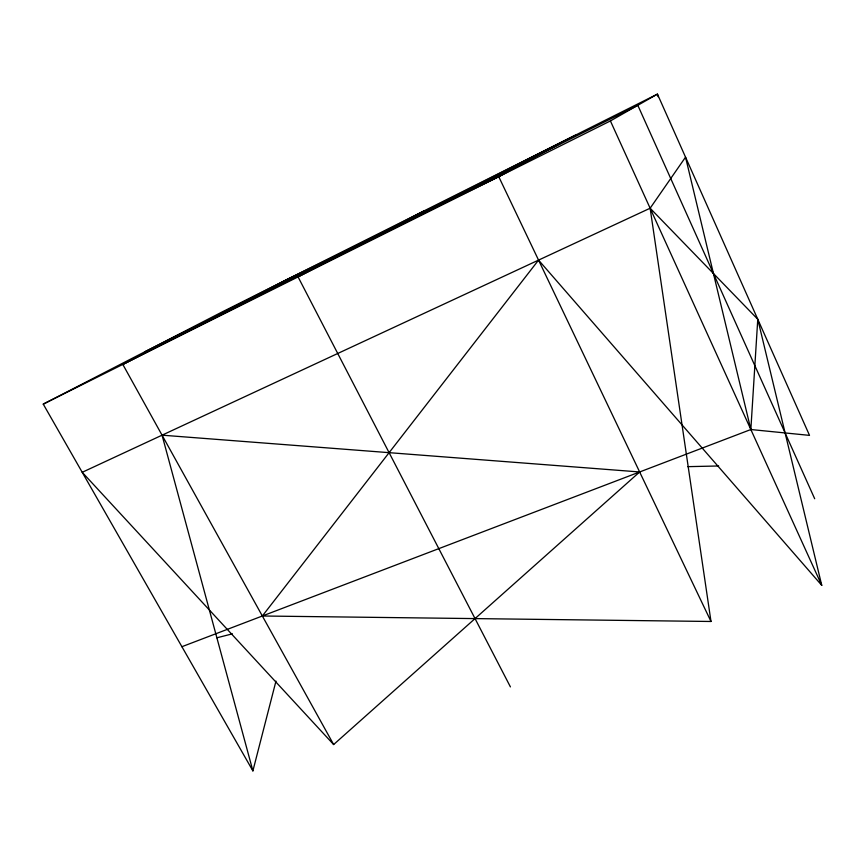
<?xml version="1.0" encoding="UTF-8"?>
<svg xmlns="http://www.w3.org/2000/svg" width="865" height="865" viewBox="0 0 865 865"><rect width="100%" height="100%" fill="white"/><g stroke="black" fill="none" stroke-linecap="round" stroke-linejoin="round"><path stroke-width="1.3" d="M275.967 681.112L252.894 770.888L162.058 435.171L639.646 471.966L333.641 744.549L82.218 472.301L650.134 208.227L757.772 319.25L750.842 429.527L181.91 646.706M252.894 770.888L43.25 404.128L610.409 120.938L657.443 94.112L809.521 435.376L750.842 429.527L685.534 157.16L650.134 208.227L710.987 621.481L262.344 615.999L538.549 260.106L821.75 585.346L757.772 319.25M122.808 364.403L286.185 279.892L498.748 176.687L575.398 135.167L122.808 364.403L333.641 744.549M423.58 211.136L298.068 276.897L510.415 686.896M43.25 404.128L222.262 311.876L657.443 94.112L658.124 96.729M253.51 296.792L560.498 143.233M145.212 351.59L637.819 105.303L814.689 498.748M173.087 338.399L522.914 163.593M216.888 637.797L232.426 633.84M687.751 466.657L718.642 465.976M498.748 176.687L710.987 621.481M610.409 120.938L821.75 585.346"/></g></svg>
